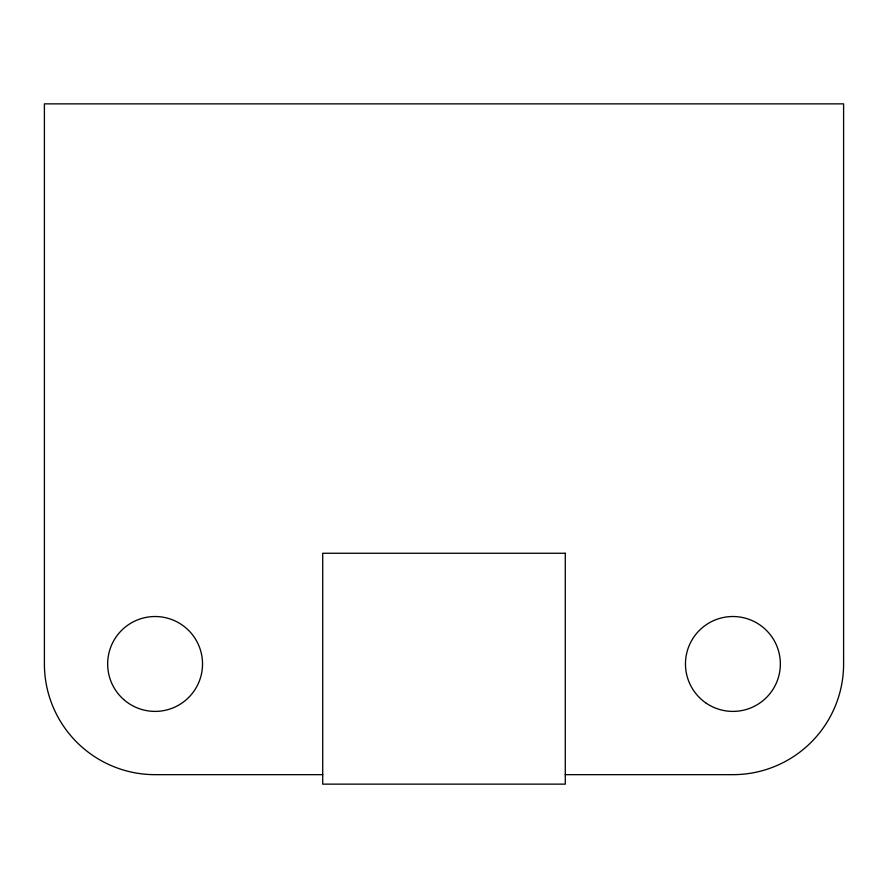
<?xml version="1.0" encoding="UTF-8"?>
<svg xmlns="http://www.w3.org/2000/svg" width="888" height="888" viewBox="0 0 888 888"><rect width="100%" height="100%" fill="white"/><g stroke="black" fill="none" stroke-linecap="round" stroke-linejoin="round"><path stroke-width="1.33" d="M322.755 774.658L155.089 774.658A110.689 110.689 0 0 1 44.4 663.958L44.4 103.863L843.6 103.863L843.6 663.958A110.689 110.689 0 0 1 732.911 774.658L565.245 774.658M565.29 553.268L322.71 553.268L322.71 784.137L565.29 784.137L565.29 553.268M123.643 699.478A47.441 47.441 0 0 0 201.576 673.437A47.441 47.441 0 0 0 140.06 618.969A47.441 47.441 0 0 0 123.643 699.478M705.838 702.919A47.441 47.441 0 0 0 780.186 667.931A47.441 47.441 0 0 0 712.709 621.034A47.441 47.441 0 0 0 705.838 702.919"/></g></svg>
